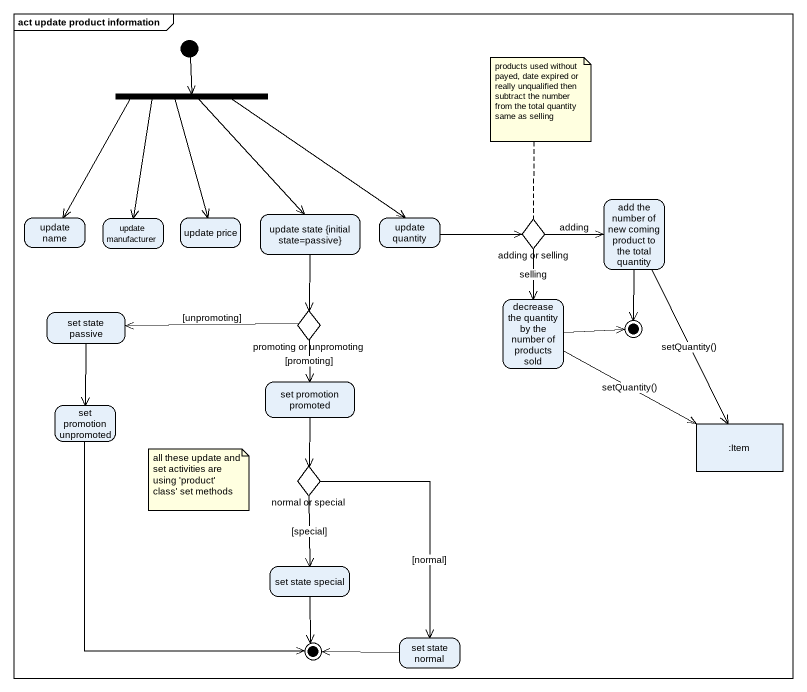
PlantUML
@startuml
mainframe act update product information
hide empty description
state fork1 <<fork>>
state "update name" as update_name
state "update manufacturer" as update_manufacturer
state "update price" as update_price
state "update state {initial state=passive}" as update_state_initial_state
state "update quantity" as update_quantity
state "adding or selling" as adding_or_selling <<choice>>
state "add the number of new coming product to the total quantity" as add_the_number_of_new
state "decrease the quantity by the number of products sold" as decrease_the_quantity_by
state "set state passive" as set_state_passive
state "promoting or unpromoting" as promoting_or_unpromoting <<choice>>
state final1 <<end>>
state "set promotion promoted" as set_promotion_promoted
state "set promotion unpromoted" as set_promotion_unpromoted
state ":Item" as Item <<object>>
state "normal or special" as normal_or_special <<choice>>
state "set state special" as set_state_special
state final2 <<end>>
state "set state normal" as set_state_normal
[*] --> fork1
fork1 --> update_name
fork1 --> update_manufacturer
fork1 --> update_price
fork1 --> update_state_initial_state
fork1 --> update_quantity
update_state_initial_state --> promoting_or_unpromoting
update_quantity -right-> adding_or_selling
adding_or_selling -right-> add_the_number_of_new : adding
adding_or_selling --> decrease_the_quantity_by : selling
add_the_number_of_new --> final1
add_the_number_of_new --> Item : setQuantity()
decrease_the_quantity_by -right-> final1
decrease_the_quantity_by -right-> Item : setQuantity()
set_state_passive --> set_promotion_unpromoted
promoting_or_unpromoting -left-> set_state_passive : [unpromoting]
promoting_or_unpromoting --> set_promotion_promoted : [promoting]
set_promotion_promoted --> normal_or_special
set_promotion_unpromoted --> final2
normal_or_special --> set_state_special : [special]
normal_or_special --> set_state_normal : [normal]
set_state_special --> final2
set_state_normal -left-> final2
note top of adding_or_selling : products used without payed, date expired or really unqualified then subtract the number from the total quantity same as selling
note as N2
  all these update and set activities are using 'product' class' set methods
end note
@enduml
